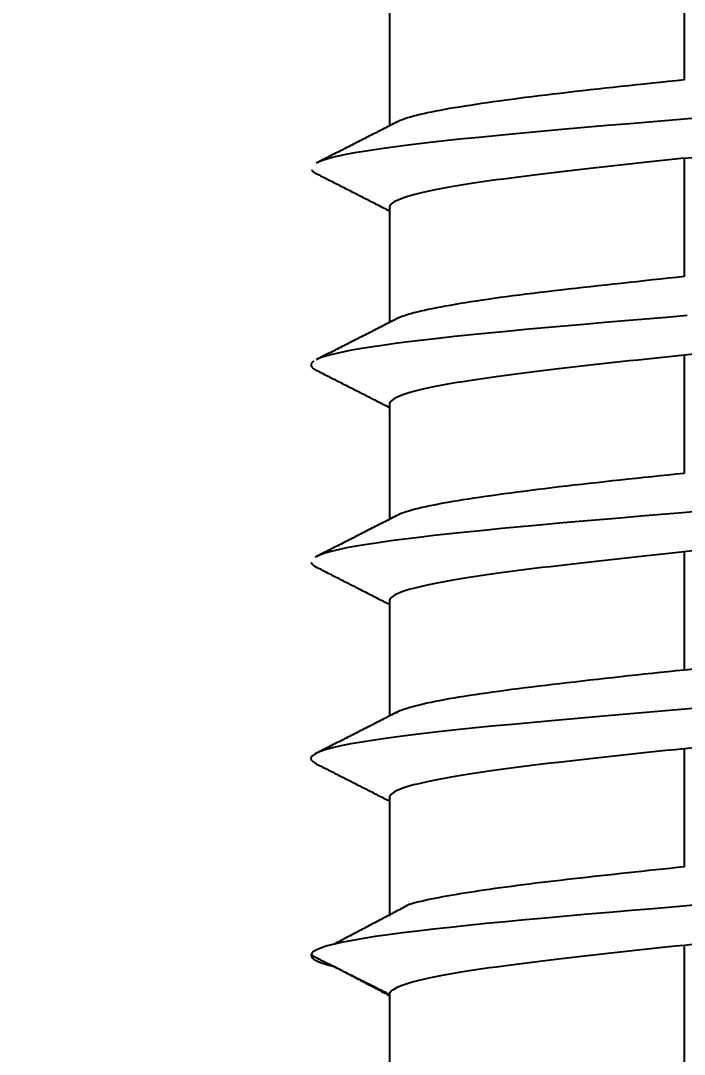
# Model space of a CAD drawing. Extents: x 0 to 395, y 0 to 289.
# Drawn here: x 290.64 to 294.02, y 183.43 to 188.68 of the extents above; entities that cross this region are included whole.
import ezdxf

# ---------------------------------------------------------------- set-up
doc = ezdxf.new("R2010")
doc.units = 0
doc.header["$LTSCALE"] = 10
doc.header["$MEASUREMENT"] = 0
doc.header["$PDMODE"] = 3
doc.header["$PDSIZE"] = -10
doc.layers.get('0').update_dxf_attribs({"linetype": 'CONTINUOUS'})
doc.layers.get('DEFPOINTS').update_dxf_attribs({"linetype": 'CONTINUOUS'})
doc.layers.add('1', color=7, linetype='CONTINUOUS')
doc.styles.add('Daelim Dimension', font='')
doc.styles.get('Daelim Dimension').set_extended_font_data('나눔고딕')
doc.dimstyles.new('DEFAULT', dxfattribs={"dimscale": 2, "dimtxt": 2, "dimasz": 2, "dimexe": 0, "dimexo": 2, "dimgap": 1, "dimtad": 1, "dimdec": 0, "dimzin": 9, "dimdsep": 46, "dimtxsty": 'Daelim Dimension', "dimcen": 0.5, "dimclrd": 5, "dimclre": 5, "dimclrt": 256, "dimadec": 1, "dimazin": 0, "dimtfac": 1, "dimtdec": 0, "dimtix": 1, "dimtmove": 0, "dimatfit": 3, "dimfxl": 1, "dimtolj": 1, "dimtzin": 1, "dimlwd": 9, "dimlwe": 9, "dimarcsym": 0})

# ---------------------------------------------------------------- blocks, each defined once
blk = doc.blocks.new('*D3')
at = {"color": 5, "linetype": 'ByBlock', "lineweight": 9, "ltscale": 0.5, "transparency": 16777216}
for p, q in [((290.0153, 206.1316), (281.6362, 206.1316)), ((281.6362, 178.1316), (281.6362, 202.1316)), ((286.0153, 174.1316), (281.6362, 174.1316))]:
    blk.add_line(p, q, dxfattribs=at)
at = {"color": 5, "ltscale": 0.5, "transparency": 16777216}
for points in [[(280.9695, 202.1316), (282.3028, 202.1316), (281.6362, 206.1316)], [(280.9695, 178.1316), (282.3028, 178.1316), (281.6362, 174.1316)]]:
    blk.add_solid(points, dxfattribs=at)
at = {"layer": 'DEFPOINTS', "color": 0, "ltscale": 0.5, "transparency": 16777216}
for p in [(281.6362, 206.1316), (294.0153, 206.1316), (290.0153, 174.1316)]:
    blk.add_point(p, dxfattribs=at)
at = {"color": 7, "ltscale": 0.5, "transparency": 16777216, "insert": (276.3658, 190.1316), "char_height": 6, "attachment_point": 5, "rotation": 90, "style": 'Daelim Dimension'}
blk.add_mtext('\\A1;32', dxfattribs=at)

msp = doc.modelspace()

# ---------------------------------------------------------------- linework, layer by layer
at = {"layer": '1'}
for p, q in [((294.0153, 188.3816), (294.0153, 188.9816)), ((292.5153, 188.732), (292.5153, 188.1476)), ((294.0153, 187.3816), (294.0153, 187.9816)), ((292.5153, 187.732), (292.5153, 187.1481)), ((294.0153, 186.3816), (294.0153, 186.9816)), ((292.5153, 186.732), (292.5153, 186.1476)), ((294.0153, 185.3816), (294.0153, 185.9816)), ((292.5153, 185.732), (292.5153, 185.1478)), ((294.0153, 184.3816), (294.0153, 184.9816)), ((292.5153, 184.7319), (292.5153, 184.1365)), ((294.0153, 183.3816), (294.0153, 183.9816)), ((292.5153, 183.7321), (292.5153, 183.1478))]:
    msp.add_line(p, q, dxfattribs=at)
for points in [[(294.0154, 188.3809), (293.9744, 188.3766), (293.9337, 188.3723), (293.8931, 188.368), (293.8527, 188.3637), (293.8125, 188.3595), (293.7725, 188.3553), (293.7327, 188.351), (293.693, 188.3468), (293.6535, 188.3426), (293.6142, 188.3384), (293.5751, 188.3341), (293.5362, 188.3298), (293.4976, 188.3255), (293.4594, 188.3212), (293.4218, 188.3168), (293.3847, 188.3125), (293.3482, 188.3081), (293.3122, 188.3038), (293.2767, 188.2994), (293.2418, 188.295), (293.2074, 188.2906), (293.1735, 188.2863), (293.1402, 188.2819), (293.1074, 188.2775), (293.0751, 188.2731), (293.0436, 188.2687), (293.0129, 188.2644), (292.983, 188.2601), (292.9539, 188.2558), (292.9257, 188.2515), (292.8983, 188.2473), (292.8717, 188.243), (292.8459, 188.2388), (292.8209, 188.2346), (292.7968, 188.2303), (292.7735, 188.2261), (292.751, 188.2218), (292.7295, 188.2176), (292.7089, 188.2133), (292.6894, 188.209), (292.6709, 188.2047), (292.6534, 188.2004), (292.6369, 188.1961), (292.6215, 188.1917), (292.607, 188.1874), (292.5936, 188.183), (292.5812, 188.1786), (292.5698, 188.1742), (292.5594, 188.1698), (292.5501, 188.1654)], [(294.0939, 188.1882), (293.9752, 188.1782), (293.8566, 188.1683), (293.7387, 188.1583), (293.622, 188.1484), (293.5067, 188.1385), (293.3936, 188.1285), (293.2829, 188.1186), (293.1752, 188.1087), (293.0709, 188.0987), (292.9702, 188.0888), (292.8734, 188.0789), (292.7811, 188.0689), (292.6934, 188.059), (292.6107, 188.049), (292.5335, 188.0391), (292.4619, 188.0292), (292.3964, 188.0192), (292.3373, 188.0093), (292.285, 187.9994), (292.2397, 187.9894), (292.2014, 187.9795), (292.1703, 187.9695), (292.1462, 187.9596)], [(292.5539, 188.1673), (292.5456, 188.1631), (292.5374, 188.1589), (292.5292, 188.1547), (292.521, 188.1505), (292.5127, 188.1463), (292.5045, 188.1421), (292.4963, 188.1379), (292.488, 188.1337), (292.4798, 188.1295), (292.4716, 188.1252), (292.4633, 188.121), (292.4551, 188.1168), (292.4469, 188.1126), (292.4386, 188.1084), (292.4304, 188.1042), (292.4221, 188.1), (292.4139, 188.0958), (292.4057, 188.0916), (292.3974, 188.0874), (292.3892, 188.0832), (292.381, 188.079), (292.3727, 188.0748), (292.3645, 188.0706), (292.3562, 188.0664), (292.348, 188.0622), (292.3397, 188.058), (292.3315, 188.0538), (292.3233, 188.0496), (292.315, 188.0454), (292.3068, 188.0412), (292.2985, 188.037), (292.2903, 188.0328), (292.282, 188.0286), (292.2738, 188.0244), (292.2655, 188.0202), (292.2573, 188.016), (292.2491, 188.0119), (292.2408, 188.0077), (292.2326, 188.0035), (292.2243, 187.9993), (292.2161, 187.9951), (292.2078, 187.9909), (292.1996, 187.9867), (292.1913, 187.9825), (292.1831, 187.9783), (292.1748, 187.9741), (292.1666, 187.9699), (292.1583, 187.9658), (292.15, 187.9616), (292.1418, 187.9574)], [(294.0152, 187.9823), (293.9678, 187.9772), (293.9206, 187.9722), (293.8736, 187.9672), (293.8269, 187.9621), (293.7804, 187.9571), (293.7342, 187.952), (293.6882, 187.947), (293.6425, 187.9419), (293.597, 187.9368), (293.5518, 187.9317), (293.5069, 187.9266), (293.4625, 187.9215), (293.4189, 187.9165), (293.376, 187.9115), (293.3338, 187.9066), (293.2923, 187.9017), (293.2516, 187.8968), (293.2115, 187.8919), (293.1722, 187.887), (293.1336, 187.8821), (293.0957, 187.8771), (293.0586, 187.8722), (293.0226, 187.8672), (292.9877, 187.8622), (292.9539, 187.8572), (292.9213, 187.8522), (292.8897, 187.8472), (292.8592, 187.8421), (292.8299, 187.8371), (292.8016, 187.832), (292.7745, 187.8269), (292.7485, 187.8218), (292.7237, 187.8166), (292.7003, 187.8115), (292.6782, 187.8065), (292.6576, 187.8015), (292.6383, 187.7965), (292.6204, 187.7915), (292.6038, 187.7866), (292.5886, 187.7817), (292.5747, 187.7768), (292.5623, 187.7719), (292.5512, 187.7669), (292.5416, 187.762), (292.5335, 187.757), (292.5269, 187.7521), (292.5218, 187.7471), (292.5182, 187.7422), (292.516, 187.7372), (292.5153, 187.7322)], [(294.0152, 187.9823), (294.0564, 187.9866)], [(292.1195, 187.9231), (292.1197, 187.9227), (292.12, 187.9223), (292.1202, 187.9219), (292.1205, 187.9215), (292.1208, 187.9211), (292.1211, 187.9207), (292.1214, 187.9203), (292.1218, 187.9199), (292.1221, 187.9195), (292.1225, 187.9191), (292.1228, 187.9187), (292.1232, 187.9183), (292.1236, 187.9179), (292.124, 187.9175), (292.1244, 187.9171), (292.1248, 187.9167), (292.1253, 187.9163), (292.1257, 187.9159), (292.1262, 187.9155), (292.1267, 187.9151), (292.1271, 187.9147), (292.1276, 187.9143), (292.1282, 187.9139), (292.1287, 187.9135), (292.1292, 187.9131), (292.1297, 187.9127), (292.1303, 187.9123), (292.1309, 187.9119), (292.1315, 187.9115), (292.132, 187.9111), (292.1326, 187.9107), (292.1333, 187.9103), (292.1339, 187.9099), (292.1345, 187.9095), (292.1352, 187.9091), (292.1358, 187.9087), (292.1365, 187.9083), (292.1372, 187.9079), (292.1379, 187.9075), (292.1386, 187.9071), (292.1393, 187.9067), (292.1401, 187.9063), (292.1408, 187.9059), (292.1416, 187.9055), (292.1423, 187.9051), (292.1431, 187.9047), (292.1439, 187.9043), (292.1447, 187.9039), (292.1455, 187.9035), (292.1464, 187.9031)], [(292.1419, 187.9053), (292.1494, 187.9015), (292.1569, 187.8977), (292.1644, 187.8939), (292.1718, 187.8901), (292.1793, 187.8863), (292.1868, 187.8825), (292.1943, 187.8787), (292.2017, 187.875), (292.2092, 187.8712), (292.2167, 187.8674), (292.2242, 187.8636), (292.2316, 187.8598), (292.2391, 187.856), (292.2466, 187.8522), (292.254, 187.8484), (292.2615, 187.8446), (292.269, 187.8408), (292.2765, 187.837), (292.2839, 187.8332), (292.2914, 187.8294), (292.2989, 187.8256), (292.3063, 187.8218), (292.3138, 187.818), (292.3213, 187.8142), (292.3288, 187.8104), (292.3362, 187.8066), (292.3437, 187.8028), (292.3512, 187.799), (292.3586, 187.7952), (292.3661, 187.7914), (292.3736, 187.7876), (292.381, 187.7838), (292.3885, 187.7799), (292.396, 187.7761), (292.4034, 187.7723), (292.4109, 187.7685), (292.4183, 187.7647), (292.4258, 187.7609), (292.4333, 187.7571), (292.4407, 187.7533), (292.4482, 187.7495), (292.4557, 187.7457), (292.4631, 187.7419), (292.4706, 187.7381), (292.4781, 187.7343), (292.4855, 187.7304), (292.493, 187.7266), (292.5004, 187.7228), (292.5079, 187.719), (292.5154, 187.7152)], [(294.0153, 187.3815), (293.9746, 187.3771), (293.934, 187.3727), (293.8936, 187.3683), (293.8534, 187.3639), (293.8134, 187.3596), (293.7735, 187.3552), (293.7339, 187.3509), (293.6944, 187.3466), (293.6551, 187.3423), (293.616, 187.338), (293.577, 187.3337), (293.5383, 187.3294), (293.4998, 187.3251), (293.4618, 187.3208), (293.4243, 187.3166), (293.3873, 187.3123), (293.3509, 187.3081), (293.315, 187.3039), (293.2796, 187.2997), (293.2447, 187.2955), (293.2104, 187.2913), (293.1766, 187.2871), (293.1434, 187.2828), (293.1107, 187.2785), (293.0785, 187.2742), (293.047, 187.2699), (293.0163, 187.2655), (292.9865, 187.2611), (292.9574, 187.2568), (292.9292, 187.2524), (292.9018, 187.2481), (292.8752, 187.2437), (292.8495, 187.2394), (292.8245, 187.235), (292.8004, 187.2307), (292.7771, 187.2264), (292.7546, 187.222), (292.7329, 187.2177), (292.7123, 187.2134), (292.6927, 187.2091), (292.6741, 187.2048), (292.6565, 187.2006), (292.6399, 187.1964), (292.6243, 187.1922), (292.6097, 187.188), (292.5962, 187.1838), (292.5836, 187.1795), (292.572, 187.1753), (292.5615, 187.1711), (292.552, 187.1668)], [(292.5548, 187.1683), (292.5466, 187.1641), (292.5384, 187.1598), (292.5301, 187.1556), (292.5219, 187.1514), (292.5137, 187.1472), (292.5054, 187.143), (292.4972, 187.1388), (292.4889, 187.1346), (292.4807, 187.1304), (292.4725, 187.1262), (292.4642, 187.122), (292.456, 187.1178), (292.4477, 187.1136), (292.4395, 187.1094), (292.4312, 187.1052), (292.423, 187.101), (292.4147, 187.0968), (292.4065, 187.0926), (292.3982, 187.0884), (292.39, 187.0842), (292.3817, 187.0799), (292.3735, 187.0757), (292.3652, 187.0715), (292.357, 187.0674), (292.3487, 187.0632), (292.3405, 187.059), (292.3322, 187.0548), (292.324, 187.0506), (292.3157, 187.0464), (292.3075, 187.0422), (292.2992, 187.038), (292.291, 187.0338), (292.2827, 187.0296), (292.2745, 187.0254), (292.2662, 187.0212), (292.2579, 187.017), (292.2497, 187.0128), (292.2414, 187.0086), (292.2332, 187.0044), (292.2249, 187.0002), (292.2167, 186.996), (292.2084, 186.9918), (292.2001, 186.9877), (292.1919, 186.9835), (292.1836, 186.9793), (292.1753, 186.9751), (292.1671, 186.9709), (292.1588, 186.9667), (292.1505, 186.9625), (292.1423, 186.9583)], [(294.0298, 187.1828), (293.9238, 187.1739), (293.818, 187.165), (293.7128, 187.1561), (293.6085, 187.1472), (293.5054, 187.1383), (293.4038, 187.1294), (293.3042, 187.1205), (293.2067, 187.1116), (293.1118, 187.1027), (293.0197, 187.0938), (292.9308, 187.0849), (292.8454, 187.076), (292.7638, 187.0671), (292.6862, 187.0582), (292.6128, 187.0493), (292.5437, 187.0404), (292.4791, 187.0315), (292.4193, 187.0226), (292.3643, 187.0137), (292.3144, 187.0048), (292.2696, 186.9959), (292.2303, 186.987), (292.1965, 186.9781), (292.1684, 186.9692), (292.1462, 186.9603)], [(294.0153, 186.9817), (293.9678, 186.9767), (293.9206, 186.9718), (293.8736, 186.9669), (293.8269, 186.962), (293.7804, 186.9571), (293.7342, 186.9522), (293.6882, 186.9472), (293.6425, 186.9423), (293.597, 186.9373), (293.5518, 186.9323), (293.5068, 186.9272), (293.4625, 186.9222), (293.4188, 186.9171), (293.3759, 186.912), (293.3338, 186.907), (293.2923, 186.9019), (293.2515, 186.8968), (293.2115, 186.8917), (293.1722, 186.8867), (293.1336, 186.8816), (293.0957, 186.8766), (293.0587, 186.8715), (293.0227, 186.8665), (292.9878, 186.8616), (292.954, 186.8567), (292.9213, 186.8518), (292.8897, 186.8469), (292.8592, 186.842), (292.8299, 186.8371), (292.8016, 186.8321), (292.7745, 186.8272), (292.7485, 186.8222), (292.7237, 186.8172), (292.7002, 186.8122), (292.6782, 186.8071), (292.6576, 186.8021), (292.6383, 186.7971), (292.6203, 186.792), (292.6038, 186.7869), (292.5886, 186.7819), (292.5747, 186.7768), (292.5623, 186.7717), (292.5512, 186.7666), (292.5416, 186.7615), (292.5335, 186.7564), (292.5269, 186.7514), (292.5218, 186.7465), (292.5182, 186.7416), (292.516, 186.7367), (292.5153, 186.7318)], [(294.0628, 186.9867), (294.0153, 186.9817)], [(292.1298, 186.9512), (292.1285, 186.9503), (292.1272, 186.9493), (292.1261, 186.9484), (292.125, 186.9475), (292.1239, 186.9466), (292.1229, 186.9457), (292.122, 186.9447), (292.1212, 186.9438), (292.1204, 186.9429), (292.1197, 186.942), (292.119, 186.9411), (292.1185, 186.9401), (292.1179, 186.9392), (292.1175, 186.9383), (292.1171, 186.9374), (292.1168, 186.9364), (292.1165, 186.9355), (292.1163, 186.9346), (292.1162, 186.9337), (292.1161, 186.9328), (292.1161, 186.9318), (292.1161, 186.9309), (292.1162, 186.93), (292.1164, 186.9291), (292.1167, 186.9282), (292.117, 186.9272), (292.1174, 186.9263), (292.1178, 186.9254), (292.1183, 186.9245), (292.1188, 186.9236), (292.1195, 186.9226), (292.1201, 186.9217), (292.1209, 186.9208), (292.1217, 186.9199), (292.1226, 186.919), (292.1235, 186.918), (292.1245, 186.9171), (292.1256, 186.9162), (292.1267, 186.9153), (292.1279, 186.9144), (292.1291, 186.9134), (292.1304, 186.9125), (292.1318, 186.9116), (292.1332, 186.9107), (292.1347, 186.9098), (292.1363, 186.9088), (292.1379, 186.9079), (292.1396, 186.907), (292.1413, 186.9061), (292.1431, 186.9052)], [(292.139, 186.9073), (292.1465, 186.9034), (292.154, 186.8996), (292.1616, 186.8958), (292.1691, 186.892), (292.1766, 186.8882), (292.1842, 186.8843), (292.1917, 186.8805), (292.1992, 186.8767), (292.2068, 186.8729), (292.2143, 186.869), (292.2218, 186.8652), (292.2294, 186.8614), (292.2369, 186.8576), (292.2444, 186.8537), (292.252, 186.8499), (292.2595, 186.8461), (292.267, 186.8423), (292.2745, 186.8384), (292.2821, 186.8346), (292.2896, 186.8308), (292.2971, 186.8269), (292.3047, 186.8231), (292.3122, 186.8193), (292.3197, 186.8154), (292.3272, 186.8116), (292.3348, 186.8078), (292.3423, 186.804), (292.3498, 186.8001), (292.3573, 186.7963), (292.3649, 186.7925), (292.3724, 186.7886), (292.3799, 186.7848), (292.3874, 186.781), (292.395, 186.7771), (292.4025, 186.7733), (292.41, 186.7694), (292.4175, 186.7656), (292.4251, 186.7618), (292.4326, 186.7579), (292.4401, 186.7541), (292.4476, 186.7503), (292.4552, 186.7464), (292.4627, 186.7426), (292.4702, 186.7387), (292.4777, 186.7349), (292.4853, 186.7311), (292.4928, 186.7272), (292.5003, 186.7234), (292.5078, 186.7195), (292.5153, 186.7157)], [(294.0154, 186.3809), (293.974, 186.3765), (293.9328, 186.3722), (293.8918, 186.3679), (293.851, 186.3636), (293.8103, 186.3593), (293.7699, 186.355), (293.7296, 186.3507), (293.6895, 186.3465), (293.6496, 186.3422), (293.61, 186.3379), (293.5705, 186.3336), (293.5311, 186.3293), (293.4921, 186.3249), (293.4536, 186.3205), (293.4157, 186.3161), (293.3783, 186.3117), (293.3415, 186.3073), (293.3052, 186.3029), (293.2694, 186.2984), (293.2342, 186.294), (293.1995, 186.2896), (293.1654, 186.2852), (293.1319, 186.2808), (293.0988, 186.2763), (293.0664, 186.2719), (293.0347, 186.2675), (293.0039, 186.2631), (292.974, 186.2588), (292.9449, 186.2544), (292.9166, 186.2501), (292.8892, 186.2459), (292.8625, 186.2416), (292.8368, 186.2373), (292.8119, 186.233), (292.7878, 186.2287), (292.7646, 186.2244), (292.7422, 186.2201), (292.7208, 186.2158), (292.7004, 186.2115), (292.6811, 186.2071), (292.6629, 186.2028), (292.6457, 186.1984), (292.6295, 186.194), (292.6144, 186.1896), (292.6003, 186.1852), (292.5872, 186.1808), (292.5752, 186.1763), (292.5642, 186.1719), (292.5543, 186.1674), (292.5455, 186.163)], [(294.1136, 186.1898), (294.0067, 186.1809), (293.8999, 186.1719), (293.7934, 186.163), (293.6876, 186.154), (293.5829, 186.1451), (293.4796, 186.1361), (293.3781, 186.1272), (293.2786, 186.1182), (293.1816, 186.1093), (293.0872, 186.1003), (292.9958, 186.0914), (292.9075, 186.0824), (292.8226, 186.0734), (292.7415, 186.0645), (292.6642, 186.0555), (292.5911, 186.0466), (292.5225, 186.0376), (292.4586, 186.0287), (292.3996, 186.0197), (292.3458, 186.0108), (292.2974, 186.0018), (292.2548, 185.9929), (292.2178, 185.9839), (292.1865, 185.975), (292.161, 185.966), (292.1413, 185.9571)], [(292.5492, 186.1649), (292.541, 186.1607), (292.5328, 186.1565), (292.5245, 186.1523), (292.5163, 186.148), (292.508, 186.1438), (292.4998, 186.1396), (292.4916, 186.1354), (292.4833, 186.1312), (292.4751, 186.127), (292.4668, 186.1228), (292.4586, 186.1186), (292.4503, 186.1144), (292.4421, 186.1102), (292.4339, 186.106), (292.4256, 186.1018), (292.4174, 186.0975), (292.4091, 186.0933), (292.4009, 186.0891), (292.3926, 186.0849), (292.3844, 186.0807), (292.3762, 186.0765), (292.3679, 186.0723), (292.3597, 186.0681), (292.3514, 186.0639), (292.3432, 186.0597), (292.3349, 186.0555), (292.3267, 186.0513), (292.3184, 186.0471), (292.3102, 186.0429), (292.3019, 186.0387), (292.2937, 186.0345), (292.2854, 186.0303), (292.2772, 186.0261), (292.2689, 186.0219), (292.2607, 186.0177), (292.2524, 186.0135), (292.2442, 186.0094), (292.2359, 186.0052), (292.2277, 186.001), (292.2194, 185.9968), (292.2112, 185.9926), (292.2029, 185.9884), (292.1947, 185.9842), (292.1864, 185.98), (292.1782, 185.9758), (292.1699, 185.9716), (292.1617, 185.9674), (292.1534, 185.9632), (292.1452, 185.9591), (292.1369, 185.9549)], [(294.0152, 185.9823), (293.9678, 185.9772), (293.9206, 185.9722), (293.8736, 185.9672), (293.8269, 185.9621), (293.7804, 185.9571), (293.7342, 185.952), (293.6882, 185.9469), (293.6425, 185.9418), (293.5971, 185.9368), (293.5518, 185.9317), (293.5069, 185.9266), (293.4625, 185.9215), (293.4189, 185.9165), (293.376, 185.9116), (293.3338, 185.9066), (293.2923, 185.9017), (293.2515, 185.8968), (293.2115, 185.892), (293.1722, 185.887), (293.1336, 185.8821), (293.0957, 185.8772), (293.0586, 185.8722), (293.0226, 185.8672), (292.9877, 185.8622), (292.9539, 185.8572), (292.9213, 185.8522), (292.8897, 185.8471), (292.8592, 185.8421), (292.8299, 185.837), (292.8016, 185.832), (292.7745, 185.8269), (292.7485, 185.8217), (292.7237, 185.8166), (292.7003, 185.8115), (292.6782, 185.8065), (292.6576, 185.8015), (292.6383, 185.7965), (292.6204, 185.7916), (292.6038, 185.7867), (292.5886, 185.7817), (292.5747, 185.7768), (292.5623, 185.7719), (292.5512, 185.767), (292.5416, 185.762), (292.5335, 185.757), (292.5269, 185.7521), (292.5218, 185.7471), (292.5182, 185.7422), (292.516, 185.7372), (292.5153, 185.7322)], [(294.0566, 185.9867), (294.0152, 185.9823)], [(292.1174, 185.9277), (292.1175, 185.9273), (292.1177, 185.9268), (292.1178, 185.9263), (292.118, 185.9259), (292.1182, 185.9254), (292.1184, 185.9249), (292.1187, 185.9244), (292.1189, 185.924), (292.1192, 185.9235), (292.1195, 185.923), (292.1197, 185.9226), (292.1201, 185.9221), (292.1204, 185.9216), (292.1207, 185.9211), (292.1211, 185.9207), (292.1215, 185.9202), (292.1219, 185.9197), (292.1223, 185.9192), (292.1227, 185.9188), (292.1231, 185.9183), (292.1236, 185.9178), (292.1241, 185.9174), (292.1246, 185.9169), (292.1251, 185.9164), (292.1256, 185.9159), (292.1261, 185.9155), (292.1267, 185.915), (292.1273, 185.9145), (292.1279, 185.9141), (292.1285, 185.9136), (292.1291, 185.9131), (292.1297, 185.9126), (292.1304, 185.9122), (292.1311, 185.9117), (292.1318, 185.9112), (292.1325, 185.9107), (292.1332, 185.9103), (292.1339, 185.9098), (292.1347, 185.9093), (292.1355, 185.9089), (292.1362, 185.9084), (292.1371, 185.9079), (292.1379, 185.9074), (292.1387, 185.907), (292.1396, 185.9065), (292.1404, 185.906), (292.1413, 185.9056), (292.1422, 185.9051), (292.1432, 185.9046), (292.1441, 185.9041)], [(292.1396, 185.9064), (292.1471, 185.9026), (292.1546, 185.8988), (292.1621, 185.895), (292.1696, 185.8912), (292.1772, 185.8874), (292.1847, 185.8835), (292.1922, 185.8797), (292.1997, 185.8759), (292.2073, 185.8721), (292.2148, 185.8683), (292.2223, 185.8644), (292.2298, 185.8606), (292.2373, 185.8568), (292.2449, 185.853), (292.2524, 185.8492), (292.2599, 185.8453), (292.2674, 185.8415), (292.2749, 185.8377), (292.2825, 185.8339), (292.29, 185.83), (292.2975, 185.8262), (292.305, 185.8224), (292.3125, 185.8186), (292.32, 185.8147), (292.3276, 185.8109), (292.3351, 185.8071), (292.3426, 185.8033), (292.3501, 185.7994), (292.3576, 185.7956), (292.3651, 185.7918), (292.3726, 185.7879), (292.3802, 185.7841), (292.3877, 185.7803), (292.3952, 185.7765), (292.4027, 185.7726), (292.4102, 185.7688), (292.4177, 185.765), (292.4252, 185.7611), (292.4327, 185.7573), (292.4403, 185.7535), (292.4478, 185.7496), (292.4553, 185.7458), (292.4628, 185.742), (292.4703, 185.7381), (292.4778, 185.7343), (292.4853, 185.7305), (292.4928, 185.7266), (292.5003, 185.7228), (292.5078, 185.719), (292.5153, 185.7151)], [(294.0153, 185.3815), (293.9742, 185.3772), (293.9333, 185.3729), (293.8926, 185.3685), (293.8521, 185.3642), (293.8117, 185.3598), (293.7716, 185.3555), (293.7316, 185.3511), (293.6918, 185.3467), (293.6523, 185.3423), (293.6129, 185.3379), (293.5736, 185.3335), (293.5346, 185.3291), (293.4958, 185.3247), (293.4576, 185.3203), (293.4198, 185.3159), (293.3827, 185.3116), (293.346, 185.3073), (293.3099, 185.303), (293.2743, 185.2987), (293.2393, 185.2944), (293.2048, 185.2902), (293.1708, 185.2859), (293.1374, 185.2817), (293.1045, 185.2774), (293.0722, 185.2731), (293.0406, 185.2688), (293.0099, 185.2646), (292.9799, 185.2603), (292.9509, 185.256), (292.9226, 185.2517), (292.8952, 185.2474), (292.8686, 185.243), (292.8428, 185.2387), (292.8179, 185.2343), (292.7938, 185.2299), (292.7705, 185.2255), (292.7481, 185.221), (292.7266, 185.2166), (292.7061, 185.2122), (292.6866, 185.2078), (292.6682, 185.2034), (292.6508, 185.1991), (292.6345, 185.1947), (292.6191, 185.1904), (292.6048, 185.1861), (292.5915, 185.1818), (292.5792, 185.1776), (292.5679, 185.1733), (292.5577, 185.169), (292.5486, 185.1647)], [(294.0628, 185.3865), (294.0153, 185.3815)], [(294.0583, 185.1852), (293.9393, 185.1752), (293.8207, 185.1652), (293.7028, 185.1553), (293.5862, 185.1453), (293.4712, 185.1353), (293.3583, 185.1253), (293.2478, 185.1153), (293.1403, 185.1053), (293.0362, 185.0954), (292.9359, 185.0854), (292.8398, 185.0754), (292.7484, 185.0654), (292.6621, 185.0554), (292.5813, 185.0455), (292.5063, 185.0355), (292.4374, 185.0255), (292.3746, 185.0155), (292.3182, 185.0055), (292.2683, 184.9955), (292.2251, 184.9856), (292.1889, 184.9756), (292.1596, 184.9656), (292.1376, 184.9556), (292.123, 184.9456), (292.116, 184.9356), (292.1167, 184.9257), (292.1251, 184.9157), (292.1411, 184.9057)], [(292.5523, 185.1666), (292.544, 185.1624), (292.5357, 185.1581), (292.5274, 185.1539), (292.5191, 185.1497), (292.5109, 185.1455), (292.5026, 185.1412), (292.4943, 185.137), (292.486, 185.1328), (292.4778, 185.1286), (292.4695, 185.1243), (292.4612, 185.1201), (292.4529, 185.1159), (292.4446, 185.1117), (292.4364, 185.1075), (292.4281, 185.1032), (292.4198, 185.099), (292.4115, 185.0948), (292.4032, 185.0906), (292.395, 185.0864), (292.3867, 185.0822), (292.3784, 185.0779), (292.3701, 185.0737), (292.3618, 185.0695), (292.3536, 185.0653), (292.3453, 185.0611), (292.337, 185.0569), (292.3287, 185.0527), (292.3204, 185.0484), (292.3122, 185.0442), (292.3039, 185.04), (292.2956, 185.0358), (292.2873, 185.0316), (292.279, 185.0274), (292.2707, 185.0232), (292.2625, 185.019), (292.2542, 185.0148), (292.2459, 185.0106), (292.2376, 185.0064), (292.2293, 185.0022), (292.221, 184.998), (292.2128, 184.9938), (292.2045, 184.9896), (292.1962, 184.9854), (292.1879, 184.9811), (292.1796, 184.9769), (292.1713, 184.9727), (292.163, 184.9685), (292.1548, 184.9643), (292.1465, 184.9602), (292.1382, 184.956)], [(294.0153, 184.9817), (293.9678, 184.9766), (293.9206, 184.9716), (293.8737, 184.9665), (293.8269, 184.9616), (293.7805, 184.9566), (293.7342, 184.9517), (293.6882, 184.9468), (293.6425, 184.9419), (293.597, 184.937), (293.5518, 184.9321), (293.5068, 184.9271), (293.4625, 184.9221), (293.4188, 184.9172), (293.3759, 184.9122), (293.3337, 184.9072), (293.2923, 184.9022), (293.2515, 184.8972), (293.2115, 184.8922), (293.1722, 184.8871), (293.1336, 184.882), (293.0957, 184.8769), (293.0587, 184.8718), (293.0226, 184.8667), (292.9878, 184.8616), (292.954, 184.8565), (292.9213, 184.8515), (292.8897, 184.8465), (292.8593, 184.8416), (292.8299, 184.8366), (292.8017, 184.8317), (292.7745, 184.8268), (292.7485, 184.8219), (292.7237, 184.8169), (292.7003, 184.812), (292.6782, 184.807), (292.6576, 184.8021), (292.6383, 184.7972), (292.6203, 184.7922), (292.6038, 184.7872), (292.5886, 184.7822), (292.5747, 184.7772), (292.5623, 184.7721), (292.5512, 184.767), (292.5416, 184.7619), (292.5335, 184.7568), (292.5269, 184.7517), (292.5218, 184.7466), (292.5182, 184.7415), (292.516, 184.7365), (292.5153, 184.7315)], [(294.0628, 184.9868), (294.0153, 184.9817)], [(292.1373, 184.9076), (292.1448, 184.9038), (292.1524, 184.9), (292.16, 184.8961), (292.1675, 184.8923), (292.1751, 184.8885), (292.1827, 184.8846), (292.1902, 184.8808), (292.1978, 184.8769), (292.2054, 184.8731), (292.2129, 184.8693), (292.2205, 184.8654), (292.2281, 184.8616), (292.2356, 184.8578), (292.2432, 184.8539), (292.2508, 184.8501), (292.2583, 184.8462), (292.2659, 184.8424), (292.2735, 184.8386), (292.281, 184.8347), (292.2886, 184.8309), (292.2961, 184.827), (292.3037, 184.8232), (292.3113, 184.8193), (292.3188, 184.8155), (292.3264, 184.8116), (292.334, 184.8078), (292.3415, 184.804), (292.3491, 184.8001), (292.3566, 184.7963), (292.3642, 184.7924), (292.3718, 184.7886), (292.3793, 184.7847), (292.3869, 184.7809), (292.3944, 184.777), (292.402, 184.7732), (292.4095, 184.7693), (292.4171, 184.7655), (292.4247, 184.7616), (292.4322, 184.7578), (292.4398, 184.7539), (292.4473, 184.7501), (292.4549, 184.7462), (292.4625, 184.7424), (292.47, 184.7385), (292.4776, 184.7347), (292.4851, 184.7308), (292.4927, 184.7269), (292.5002, 184.7231), (292.5078, 184.7192), (292.5153, 184.7154)], [(294.0154, 184.3811), (293.979, 184.3772), (293.9429, 184.3733), (293.9068, 184.3694), (293.8709, 184.3656), (293.8352, 184.3617), (293.7996, 184.3579), (293.7641, 184.3541), (293.7288, 184.3503), (293.6936, 184.3465), (293.6586, 184.3428), (293.6237, 184.339), (293.589, 184.3352), (293.5544, 184.3314), (293.52, 184.3276), (293.4858, 184.3239), (293.4521, 184.3201), (293.4187, 184.3163), (293.3858, 184.3125), (293.3534, 184.3088), (293.3213, 184.305), (293.2897, 184.3012), (293.2585, 184.2974), (293.2277, 184.2936), (293.1974, 184.2897), (293.1674, 184.2859), (293.1379, 184.282), (293.1088, 184.2781), (293.0802, 184.2742), (293.052, 184.2702), (293.0245, 184.2663), (292.9977, 184.2624), (292.9715, 184.2585), (292.946, 184.2546), (292.9211, 184.2508), (292.8969, 184.247), (292.8733, 184.2431), (292.8503, 184.2393), (292.828, 184.2355), (292.8064, 184.2317), (292.7854, 184.2279), (292.765, 184.2241), (292.7453, 184.2203), (292.7263, 184.2165), (292.7082, 184.2127), (292.6908, 184.2089), (292.6743, 184.2052), (292.6585, 184.2014), (292.6436, 184.1977), (292.6295, 184.1939), (292.6161, 184.1902)], [(292.6206, 184.1922), (292.6128, 184.188), (292.6051, 184.1839), (292.5973, 184.1798), (292.5895, 184.1756), (292.5816, 184.1715), (292.5738, 184.1674), (292.566, 184.1633), (292.5582, 184.1591), (292.5504, 184.155), (292.5426, 184.1509), (292.5348, 184.1467), (292.527, 184.1426), (292.5192, 184.1385), (292.5113, 184.1344), (292.5035, 184.1302), (292.4957, 184.1261), (292.4879, 184.122), (292.4801, 184.1179), (292.4722, 184.1137), (292.4644, 184.1096), (292.4566, 184.1055), (292.4487, 184.1013), (292.4409, 184.0972), (292.4331, 184.0931), (292.4252, 184.089), (292.4174, 184.0848), (292.4095, 184.0807), (292.4017, 184.0766), (292.3938, 184.0725), (292.386, 184.0683), (292.3782, 184.0642), (292.3703, 184.0601), (292.3624, 184.056), (292.3546, 184.0518), (292.3467, 184.0477), (292.3389, 184.0436), (292.331, 184.0395), (292.3232, 184.0353), (292.3153, 184.0312), (292.3074, 184.0271), (292.2996, 184.023), (292.2917, 184.0188), (292.2838, 184.0147), (292.2759, 184.0106), (292.2681, 184.0065), (292.2602, 184.0023), (292.2523, 183.9982), (292.2444, 183.9941), (292.2365, 183.99), (292.2287, 183.9858)], [(294.0843, 184.1873), (293.9712, 184.1779), (293.8583, 184.1684), (293.7459, 184.1589), (293.6344, 184.1494), (293.5242, 184.14), (293.4158, 184.1305), (293.3095, 184.121), (293.2058, 184.1115), (293.105, 184.1021), (293.0076, 184.0926), (292.9138, 184.0831), (292.824, 184.0736), (292.7384, 184.0642), (292.6573, 184.0547), (292.5809, 184.0452), (292.5094, 184.0358), (292.4431, 184.0263), (292.3823, 184.0168), (292.3272, 184.0073), (292.2781, 183.9979), (292.2352, 183.9884), (292.1987, 183.9789), (292.1689, 183.9694), (292.1459, 183.96), (292.1295, 183.9505), (292.1198, 183.941), (292.1168, 183.9315)], [(292.5192, 184.1426), (292.519, 184.1423), (292.5189, 184.1421), (292.5187, 184.1419), (292.5186, 184.1416), (292.5185, 184.1414), (292.5183, 184.1412), (292.5182, 184.141), (292.518, 184.1407), (292.5179, 184.1405), (292.5178, 184.1403), (292.5177, 184.14), (292.5176, 184.1398), (292.5174, 184.1396), (292.5173, 184.1393), (292.5172, 184.1391), (292.5171, 184.1389), (292.517, 184.1386), (292.5169, 184.1384), (292.5168, 184.1382), (292.5167, 184.1379), (292.5166, 184.1377), (292.5165, 184.1375), (292.5164, 184.1372), (292.5164, 184.137), (292.5163, 184.1368), (292.5162, 184.1365), (292.5161, 184.1363), (292.5161, 184.1361), (292.516, 184.1358), (292.5159, 184.1356), (292.5159, 184.1354), (292.5158, 184.1351), (292.5158, 184.1349), (292.5157, 184.1347), (292.5157, 184.1345), (292.5156, 184.1342), (292.5156, 184.134), (292.5155, 184.1338), (292.5155, 184.1335), (292.5155, 184.1333), (292.5154, 184.1331), (292.5154, 184.1328), (292.5154, 184.1326), (292.5154, 184.1324), (292.5154, 184.1321), (292.5153, 184.1319), (292.5153, 184.1317), (292.5153, 184.1314), (292.5153, 184.1312), (292.5153, 184.131)], [(294.0153, 183.982), (293.9678, 183.9771), (293.9207, 183.9721), (293.8738, 183.9672), (293.8271, 183.9622), (293.7807, 183.9573), (293.7345, 183.9523), (293.6886, 183.9473), (293.6429, 183.9423), (293.5975, 183.9372), (293.5524, 183.9321), (293.5075, 183.927), (293.4632, 183.9219), (293.4196, 183.9168), (293.3767, 183.9117), (293.3346, 183.9067), (293.2932, 183.9017), (293.2524, 183.8967), (293.2124, 183.8917), (293.1731, 183.8868), (293.1346, 183.8818), (293.0967, 183.8769), (293.0597, 183.8719), (293.0237, 183.867), (292.9888, 183.8621), (292.955, 183.8572), (292.9223, 183.8523), (292.8907, 183.8474), (292.8603, 183.8424), (292.8309, 183.8375), (292.8027, 183.8325), (292.7755, 183.8275), (292.7495, 183.8224), (292.7247, 183.8173), (292.7012, 183.8122), (292.6792, 183.8071), (292.6585, 183.802), (292.6391, 183.797), (292.6212, 183.7919), (292.6046, 183.7869), (292.5893, 183.7818), (292.5754, 183.7768), (292.5629, 183.7718), (292.5518, 183.7668), (292.5421, 183.7618), (292.5339, 183.7568), (292.5272, 183.7519), (292.522, 183.747), (292.5183, 183.742), (292.5161, 183.7371), (292.5153, 183.7321)], [(294.0568, 183.9863), (294.0153, 183.982)], [(292.5156, 183.7321), (292.5076, 183.7361), (292.4996, 183.7401), (292.4916, 183.7441), (292.4836, 183.7481), (292.4756, 183.7521), (292.4676, 183.7561), (292.4596, 183.7601), (292.4516, 183.7641), (292.4436, 183.7681), (292.4356, 183.7721), (292.4276, 183.7761), (292.4196, 183.7801), (292.4116, 183.7841), (292.4036, 183.7881), (292.3956, 183.7921), (292.3876, 183.7961), (292.3796, 183.8001), (292.3716, 183.8041), (292.3636, 183.8081), (292.3556, 183.8121), (292.3476, 183.8161), (292.3396, 183.8201), (292.3316, 183.8241), (292.3236, 183.8281), (292.3156, 183.8321), (292.3076, 183.8361), (292.2996, 183.8401), (292.2916, 183.8441), (292.2836, 183.8481), (292.2756, 183.8521), (292.2676, 183.8561), (292.2596, 183.8602), (292.2516, 183.8642), (292.2436, 183.8682), (292.2356, 183.8722), (292.2276, 183.8762), (292.2196, 183.8802), (292.2116, 183.8842), (292.2036, 183.8882), (292.1956, 183.8922), (292.1876, 183.8962), (292.1796, 183.9002), (292.1716, 183.9042), (292.1636, 183.9082), (292.1556, 183.9122), (292.1476, 183.9162), (292.1396, 183.9202), (292.1316, 183.9242), (292.1236, 183.9282), (292.1156, 183.9322)], [(292.1168, 183.9316), (292.1168, 183.9305), (292.1169, 183.9294), (292.1171, 183.9283), (292.1174, 183.9271), (292.1178, 183.926), (292.1183, 183.9249), (292.1188, 183.9238), (292.1195, 183.9226), (292.1203, 183.9215), (292.1211, 183.9204), (292.1221, 183.9193), (292.1231, 183.9182), (292.1242, 183.917), (292.1255, 183.9159), (292.1268, 183.9148), (292.1282, 183.9137), (292.1297, 183.9125), (292.1313, 183.9114), (292.133, 183.9103), (292.1348, 183.9092), (292.1367, 183.908), (292.1387, 183.9069), (292.1407, 183.9058), (292.1429, 183.9047), (292.1451, 183.9036), (292.1475, 183.9024), (292.1499, 183.9013), (292.1525, 183.9002), (292.1551, 183.8991), (292.1578, 183.8979), (292.1607, 183.8968), (292.1636, 183.8957), (292.1666, 183.8946), (292.1697, 183.8935), (292.1729, 183.8923), (292.1762, 183.8912), (292.1796, 183.8901), (292.1831, 183.889), (292.1867, 183.8878), (292.1903, 183.8867), (292.1941, 183.8856), (292.198, 183.8845), (292.2019, 183.8833), (292.206, 183.8822), (292.2101, 183.8811), (292.2144, 183.88), (292.2187, 183.8789), (292.2231, 183.8777), (292.2276, 183.8766), (292.2322, 183.8755)], [(292.2287, 183.8773), (292.2344, 183.8743), (292.2402, 183.8713), (292.2459, 183.8683), (292.2517, 183.8653), (292.2574, 183.8623), (292.2632, 183.8593), (292.269, 183.8562), (292.2747, 183.8532), (292.2805, 183.8502), (292.2862, 183.8472), (292.292, 183.8442), (292.2977, 183.8412), (292.3035, 183.8382), (292.3092, 183.8352), (292.315, 183.8321), (292.3207, 183.8291), (292.3264, 183.8261), (292.3322, 183.8231), (292.3379, 183.8201), (292.3437, 183.8171), (292.3494, 183.8141), (292.3552, 183.811), (292.3609, 183.808), (292.3666, 183.805), (292.3724, 183.802), (292.3781, 183.799), (292.3838, 183.796), (292.3896, 183.793), (292.3953, 183.7899), (292.401, 183.7869), (292.4068, 183.7839), (292.4125, 183.7809), (292.4182, 183.7779), (292.4239, 183.7749), (292.4297, 183.7719), (292.4354, 183.7688), (292.4411, 183.7658), (292.4469, 183.7628), (292.4526, 183.7598), (292.4583, 183.7568), (292.464, 183.7538), (292.4697, 183.7508), (292.4755, 183.7477), (292.4812, 183.7447), (292.4869, 183.7417), (292.4926, 183.7387), (292.4983, 183.7357), (292.504, 183.7327), (292.5097, 183.7297), (292.5155, 183.7266)]]:
    msp.add_lwpolyline(points, dxfattribs=at)

# ---------------------------------------------------------------- dimensions: what is measured, and where the dimension line sits
at = {"color": 5, "ltscale": 0.5}
dim = msp.add_linear_dim(base=(281.6362, 206.1316), p1=(290.0153, 174.1316), p2=(294.0153, 206.1316), angle=90, dimstyle='DEFAULT', override={"dimtxt": 3, "dimclrd": 5, "dimclre": 5, "dimclrt": 7, "dimfxl": 1.25, "dimarcsym": 1}, dxfattribs=at)
dim.commit()
dim.dimension.update_dxf_attribs({"geometry": '*D3', "text_midpoint": (276.3658, 190.1316)})

doc.saveas('drawing.dxf')
